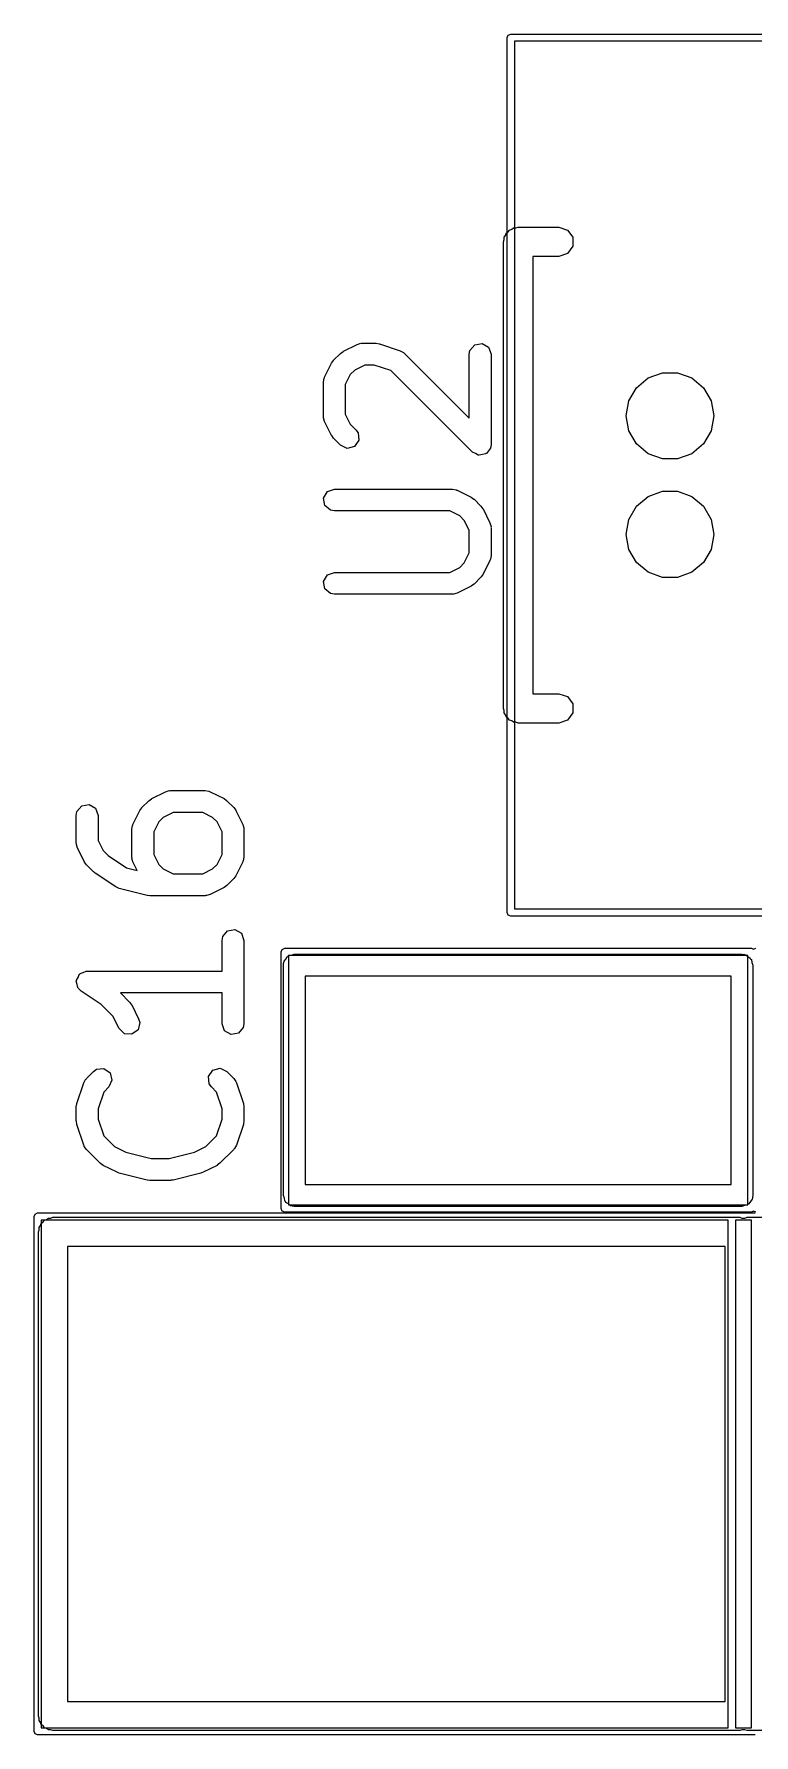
# Model space of a CAD drawing. Extents: x 107 to 207, y -142 to -86.
# Drawn here: x 176.69 to 181.63, y -111.5 to -99.83 of the extents above; entities that cross this region are included whole.
import ezdxf

# ---------------------------------------------------------------- set-up
doc = ezdxf.new("R2010")
doc.units = 0
doc.layers.add('BLACK', color=7, linetype='CONTINUOUS')

msp = doc.modelspace()

# ---------------------------------------------------------------- linework, layer by layer
at = {"layer": 'BLACK', "linetype": 'CONTINUOUS'}
for p, q in [((179.935, -99.86), (179.942322, -99.842322)), ((179.942322, -99.842322), (179.96, -99.835)), ((179.96, -99.835), (183.48, -99.835)), ((179.935, -105.86), (179.935, -99.86)), ((179.985, -99.885), (179.985, -105.835)), ((183.48, -99.885), (179.985, -99.885)), ((179.91, -101.26), (179.914894, -101.244937)), ((179.914894, -101.229098), (179.924203, -101.216284)), ((179.914894, -101.244937), (179.914894, -101.229098)), ((179.924203, -101.216284), (179.929098, -101.201221)), ((179.929098, -101.201221), (179.941911, -101.191911)), ((179.941911, -101.191911), (179.951221, -101.179098)), ((179.951221, -101.179098), (179.966284, -101.174203)), ((179.966284, -101.174203), (179.979098, -101.164894)), ((179.979098, -101.164894), (179.994937, -101.164894)), ((179.994937, -101.164894), (180.01, -101.16)), ((180.01, -101.16), (180.2892, -101.16)), ((180.2892, -101.16), (180.347979, -101.179098)), ((180.347979, -101.179098), (180.384306, -101.229098)), ((180.384306, -101.229098), (180.384306, -101.290902)), ((179.91, -104.46), (179.91, -101.26)), ((180.2892, -101.36), (180.11, -101.36)), ((180.11, -101.36), (180.11, -104.36)), ((180.347979, -101.340902), (180.2892, -101.36)), ((180.384306, -101.290902), (180.347979, -101.340902)), ((178.744405, -102.072681), (178.792024, -102.025062)), ((178.792024, -102.025062), (178.81039, -102.012202)), ((178.81039, -102.012202), (178.811516, -102.011013)), ((178.811516, -102.011013), (178.906754, -101.963394)), ((178.906754, -101.963394), (178.93172, -101.955968)), ((178.93172, -101.955968), (178.936081, -101.957009)), ((178.936081, -101.957009), (178.940295, -101.955476)), ((178.940295, -101.955476), (179.035533, -101.955476)), ((179.035533, -101.955476), (179.057615, -101.959369)), ((179.057615, -101.959369), (179.05925, -101.959325)), ((179.05925, -101.959325), (179.202107, -102.006944)), ((179.202107, -102.006944), (179.225012, -102.019346)), ((179.225012, -102.019346), (179.227359, -102.023167)), ((179.227359, -102.023167), (179.231423, -102.025062)), ((179.231423, -102.025062), (179.674819, -102.468457)), ((179.674819, -102.030476), (179.679342, -102.004824)), ((179.674819, -102.468457), (179.674819, -102.030476)), ((179.679342, -102.004824), (179.712319, -101.965524)), ((179.712319, -101.965524), (179.762843, -101.956615)), ((179.762843, -101.956615), (179.807272, -101.982267)), ((179.807272, -101.982267), (179.824819, -102.030476)), ((179.824819, -102.030476), (179.824819, -102.649523)), ((178.682737, -102.187411), (178.730356, -102.092173)), ((178.730356, -102.092173), (178.743714, -102.074162)), ((178.743714, -102.074162), (178.744405, -102.072681)), ((178.859077, -102.170141), (178.824819, -102.238657)), ((178.889484, -102.139734), (178.859077, -102.170141)), ((178.958, -102.105476), (178.889484, -102.139734)), ((179.023363, -102.105476), (178.958, -102.105476)), ((179.137876, -102.143647), (179.023363, -102.105476)), ((179.696786, -102.702556), (179.137876, -102.143647)), ((180.9012, -102.193792), (180.999106, -102.158158)), ((180.999106, -102.158158), (181.103294, -102.158158)), ((181.103294, -102.158158), (181.2012, -102.193792)), ((178.674819, -102.220952), (178.679342, -102.1953)), ((178.674819, -102.459047), (178.674819, -102.220952)), ((178.679342, -102.1953), (178.682224, -102.191864)), ((178.682224, -102.191864), (178.682737, -102.187411)), ((178.824819, -102.238657), (178.824819, -102.441342)), ((180.769292, -102.350994), (180.821387, -102.260764)), ((180.821387, -102.260764), (180.9012, -102.193792)), ((181.2012, -102.193792), (181.281013, -102.260764)), ((181.281013, -102.260764), (181.333108, -102.350994)), ((180.7512, -102.4536), (180.769292, -102.350994)), ((181.333108, -102.350994), (181.3512, -102.4536)), ((178.676352, -102.46326), (178.674819, -102.459047)), ((178.675311, -102.467621), (178.676352, -102.46326)), ((178.682737, -102.492588), (178.675311, -102.467621)), ((178.730356, -102.587826), (178.682737, -102.492588)), ((178.824819, -102.441342), (178.859077, -102.509858)), ((178.859077, -102.509858), (178.89809, -102.548871)), ((180.769292, -102.556206), (180.7512, -102.4536)), ((181.3512, -102.4536), (181.333108, -102.556206)), ((178.731545, -102.588951), (178.730356, -102.587826)), ((178.744405, -102.607318), (178.731545, -102.588951)), ((178.792024, -102.654937), (178.744405, -102.607318)), ((178.917501, -102.621315), (178.888075, -102.663341)), ((178.89809, -102.548871), (178.91303, -102.570208)), ((178.91303, -102.570208), (178.917501, -102.621315)), ((179.824819, -102.649523), (179.821976, -102.665645)), ((180.821387, -102.646436), (180.769292, -102.556206)), ((180.9012, -102.713408), (180.821387, -102.646436)), ((181.281013, -102.646436), (181.2012, -102.713408)), ((181.333108, -102.556206), (181.281013, -102.646436)), ((178.83852, -102.676618), (178.792024, -102.654937)), ((178.888075, -102.663341), (178.83852, -102.676618)), ((179.717239, -102.712093), (179.696786, -102.702556)), ((179.736795, -102.723384), (179.717239, -102.712093)), ((179.740175, -102.722787), (179.736795, -102.723384)), ((179.743283, -102.724237), (179.740175, -102.722787)), ((179.765085, -102.718395), (179.743283, -102.724237)), ((179.787319, -102.714475), (179.765085, -102.718395)), ((179.789523, -102.711847), (179.787319, -102.714475)), ((179.792837, -102.71096), (179.789523, -102.711847)), ((179.805785, -102.692468), (179.792837, -102.71096)), ((179.820296, -102.675175), (179.805785, -102.692468)), ((179.821104, -102.67059), (179.820296, -102.675175)), ((179.822264, -102.668934), (179.821104, -102.67059)), ((179.821976, -102.665645), (179.822264, -102.668934)), ((180.999106, -102.749042), (180.9012, -102.713408)), ((181.103294, -102.749042), (180.999106, -102.749042)), ((181.2012, -102.713408), (181.103294, -102.749042)), ((178.675958, -103.017452), (178.70161, -102.973023)), ((178.70161, -102.973023), (178.749819, -102.955476)), ((178.749819, -102.955476), (179.559342, -102.955476)), ((179.559342, -102.955476), (179.584994, -102.959999)), ((179.584994, -102.959999), (179.588429, -102.962881)), ((179.588429, -102.962881), (179.592883, -102.963394)), ((179.592883, -102.963394), (179.688121, -103.011013)), ((180.9012, -103.006592), (180.999106, -102.970958)), ((180.999106, -102.970958), (181.103294, -102.970958)), ((181.103294, -102.970958), (181.2012, -103.006592)), ((178.684867, -103.067976), (178.675958, -103.017452)), ((178.724167, -103.100953), (178.684867, -103.067976)), ((178.749819, -103.105476), (178.724167, -103.100953)), ((179.541637, -103.105476), (178.749819, -103.105476)), ((179.610153, -103.139734), (179.541637, -103.105476)), ((179.688121, -103.011013), (179.706129, -103.024369)), ((179.706129, -103.024369), (179.707612, -103.025061)), ((179.707612, -103.025061), (179.755232, -103.07268)), ((179.755232, -103.07268), (179.768094, -103.091048)), ((179.768094, -103.091048), (179.769282, -103.092173)), ((179.769282, -103.092173), (179.816901, -103.187411)), ((180.769292, -103.163794), (180.821387, -103.073564)), ((180.821387, -103.073564), (180.9012, -103.006592)), ((181.2012, -103.006592), (181.281013, -103.073564)), ((181.281013, -103.073564), (181.333108, -103.163794)), ((179.640561, -103.170141), (179.610153, -103.139734)), ((179.674819, -103.238657), (179.640561, -103.170141)), ((179.816901, -103.187411), (179.824327, -103.212377)), ((179.824327, -103.212377), (179.823285, -103.216738)), ((179.823285, -103.216738), (179.824819, -103.220952)), ((179.824819, -103.220952), (179.824819, -103.411428)), ((180.7512, -103.2664), (180.769292, -103.163794)), ((181.333108, -103.163794), (181.3512, -103.2664)), ((179.674819, -103.393723), (179.674819, -103.238657)), ((180.769292, -103.369006), (180.7512, -103.2664)), ((181.3512, -103.2664), (181.333108, -103.369006)), ((179.610153, -103.492645), (179.640561, -103.462238)), ((179.640561, -103.462238), (179.674819, -103.393723)), ((179.816901, -103.444969), (179.769282, -103.540207)), ((179.817413, -103.440515), (179.816901, -103.444969)), ((179.820296, -103.43708), (179.817413, -103.440515)), ((179.824819, -103.411428), (179.820296, -103.43708)), ((180.821387, -103.459236), (180.769292, -103.369006)), ((180.9012, -103.526208), (180.821387, -103.459236)), ((181.281013, -103.459236), (181.2012, -103.526208)), ((181.333108, -103.369006), (181.281013, -103.459236)), ((178.675958, -103.58888), (178.70161, -103.544451)), ((178.70161, -103.544451), (178.749819, -103.526904)), ((178.749819, -103.526904), (179.541637, -103.526904)), ((179.541637, -103.526904), (179.610153, -103.492645)), ((179.755232, -103.5597), (179.707612, -103.607319)), ((179.755922, -103.558218), (179.755232, -103.5597)), ((179.769282, -103.540207), (179.755922, -103.558218)), ((180.999106, -103.561842), (180.9012, -103.526208)), ((181.103294, -103.561842), (180.999106, -103.561842)), ((181.2012, -103.526208), (181.103294, -103.561842)), ((178.684867, -103.639404), (178.675958, -103.58888)), ((178.724167, -103.672381), (178.684867, -103.639404)), ((178.749819, -103.676904), (178.724167, -103.672381)), ((179.559342, -103.676904), (178.749819, -103.676904)), ((179.563555, -103.67537), (179.559342, -103.676904)), ((179.567916, -103.676412), (179.563555, -103.67537)), ((179.592883, -103.668986), (179.567916, -103.676412)), ((179.688121, -103.621367), (179.592883, -103.668986)), ((179.689246, -103.620178), (179.688121, -103.621367)), ((179.707612, -103.607319), (179.689246, -103.620178)), ((180.11, -104.36), (180.2892, -104.36)), ((180.2892, -104.36), (180.347979, -104.379098)), ((180.347979, -104.379098), (180.384306, -104.429098)), ((179.914894, -104.475062), (179.91, -104.46)), ((179.914894, -104.490902), (179.914894, -104.475062)), ((179.924203, -104.503715), (179.914894, -104.490902)), ((179.929098, -104.518779), (179.924203, -104.503715)), ((180.384306, -104.490902), (180.347979, -104.540902)), ((180.384306, -104.429098), (180.384306, -104.490902)), ((179.941911, -104.528088), (179.929098, -104.518779)), ((179.951221, -104.540902), (179.941911, -104.528088)), ((179.966284, -104.545796), (179.951221, -104.540902)), ((179.979098, -104.555106), (179.966284, -104.545796)), ((179.994937, -104.555106), (179.979098, -104.555106)), ((180.01, -104.56), (179.994937, -104.555106)), ((180.2892, -104.56), (180.01, -104.56)), ((180.347979, -104.540902), (180.2892, -104.56)), ((177.430357, -105.1403), (177.477976, -105.092681)), ((177.477976, -105.092681), (177.496342, -105.079821)), ((177.496342, -105.079821), (177.497468, -105.078632)), ((177.497468, -105.078632), (177.592706, -105.031013)), ((177.592706, -105.031013), (177.617672, -105.023587)), ((177.617672, -105.023587), (177.622033, -105.024628)), ((177.622033, -105.024628), (177.626247, -105.023095)), ((177.626247, -105.023095), (177.864342, -105.023095)), ((177.864342, -105.023095), (177.889994, -105.027618)), ((177.889994, -105.027618), (177.893429, -105.0305)), ((177.893429, -105.0305), (177.897883, -105.031013)), ((177.897883, -105.031013), (177.993121, -105.078632)), ((177.993121, -105.078632), (178.011129, -105.091988)), ((178.011129, -105.091988), (178.012612, -105.09268)), ((178.012612, -105.09268), (178.060232, -105.140299)), ((176.979819, -105.193333), (176.984342, -105.167681)), ((176.979819, -105.383809), (176.979819, -105.193333)), ((176.984342, -105.167681), (177.017319, -105.128381)), ((177.017319, -105.128381), (177.067843, -105.119472)), ((177.067843, -105.119472), (177.112272, -105.145124)), ((177.112272, -105.145124), (177.129819, -105.193333)), ((177.129819, -105.193333), (177.129819, -105.366104)), ((177.368689, -105.25503), (177.416308, -105.159792)), ((177.416308, -105.159792), (177.429666, -105.141781)), ((177.429666, -105.141781), (177.430357, -105.1403)), ((177.575436, -105.207353), (177.545029, -105.23776)), ((177.643952, -105.173095), (177.575436, -105.207353)), ((177.846637, -105.173095), (177.643952, -105.173095)), ((177.915153, -105.207353), (177.846637, -105.173095)), ((177.945561, -105.23776), (177.915153, -105.207353)), ((178.060232, -105.140299), (178.073094, -105.158667)), ((178.073094, -105.158667), (178.074282, -105.159792)), ((178.074282, -105.159792), (178.121901, -105.25503)), ((177.360771, -105.288571), (177.365294, -105.262919)), ((177.360771, -105.479047), (177.360771, -105.288571)), ((177.365294, -105.262919), (177.368176, -105.259483)), ((177.368176, -105.259483), (177.368689, -105.25503)), ((177.545029, -105.23776), (177.510771, -105.306276)), ((177.510771, -105.306276), (177.510771, -105.461342)), ((177.979819, -105.306276), (177.945561, -105.23776)), ((177.979819, -105.461342), (177.979819, -105.306276)), ((178.121901, -105.25503), (178.129327, -105.279996)), ((178.129327, -105.279996), (178.128285, -105.284357)), ((178.128285, -105.284357), (178.129819, -105.288571)), ((178.129819, -105.288571), (178.129819, -105.479047)), ((176.981352, -105.388022), (176.979819, -105.383809)), ((176.980311, -105.392383), (176.981352, -105.388022)), ((176.987737, -105.41735), (176.980311, -105.392383)), ((177.035356, -105.512588), (176.987737, -105.41735)), ((177.129819, -105.366104), (177.164077, -105.43462)), ((177.164077, -105.43462), (177.197837, -105.46838)), ((177.036545, -105.513713), (177.035356, -105.512588)), ((177.049405, -105.53208), (177.036545, -105.513713)), ((177.097024, -105.579699), (177.049405, -105.53208)), ((177.197837, -105.46838), (177.323708, -105.552294)), ((177.323708, -105.552294), (177.397804, -105.570818)), ((177.362304, -105.48326), (177.360771, -105.479047)), ((177.361263, -105.487621), (177.362304, -105.48326)), ((177.368689, -105.512588), (177.361263, -105.487621)), ((177.397804, -105.570818), (177.368689, -105.512588)), ((177.510771, -105.461342), (177.545029, -105.529858)), ((177.545029, -105.529858), (177.575436, -105.560265)), ((177.575436, -105.560265), (177.643952, -105.594523)), ((177.846637, -105.594523), (177.915153, -105.560264)), ((177.915153, -105.560264), (177.945561, -105.529857)), ((177.945561, -105.529857), (177.979819, -105.461342)), ((178.121901, -105.512588), (178.074282, -105.607826)), ((178.122413, -105.508134), (178.121901, -105.512588)), ((178.125296, -105.504699), (178.122413, -105.508134)), ((178.129819, -105.479047), (178.125296, -105.504699)), ((177.10019, -105.581175), (177.097024, -105.579699)), ((177.108454, -105.58907), (177.10019, -105.581175)), ((177.251312, -105.684308), (177.108454, -105.58907)), ((177.251731, -105.68441), (177.251312, -105.684308)), ((177.274724, -105.694665), (177.251731, -105.68441)), ((177.643952, -105.594523), (177.846637, -105.594523)), ((178.012612, -105.674938), (177.994246, -105.687797)), ((178.060232, -105.627319), (178.012612, -105.674938)), ((178.060922, -105.625837), (178.060232, -105.627319)), ((178.074282, -105.607826), (178.060922, -105.625837)), ((177.4652, -105.742284), (177.274724, -105.694665)), ((177.468648, -105.741923), (177.4652, -105.742284)), ((177.48339, -105.744523), (177.468648, -105.741923)), ((177.864342, -105.744523), (177.48339, -105.744523)), ((177.868555, -105.742989), (177.864342, -105.744523)), ((177.872916, -105.744031), (177.868555, -105.742989)), ((177.897883, -105.736605), (177.872916, -105.744031)), ((177.993121, -105.688986), (177.897883, -105.736605)), ((177.994246, -105.687797), (177.993121, -105.688986)), ((179.942322, -105.877678), (179.935, -105.86)), ((179.96, -105.885), (179.942322, -105.877678)), ((183.51, -105.885), (179.96, -105.885)), ((179.985, -105.835), (183.485, -105.835)), ((177.979819, -106.050476), (177.984342, -106.024824)), ((177.984342, -106.024824), (178.017319, -105.985524)), ((178.017319, -105.985524), (178.067843, -105.976615)), ((178.067843, -105.976615), (178.112272, -106.002267)), ((178.112272, -106.002267), (178.129819, -106.050476)), ((177.979819, -106.26119), (177.979819, -106.050476)), ((178.129819, -106.050476), (178.129819, -106.621904)), ((178.385, -106.13), (178.392322, -106.112322)), ((178.385, -107.89), (178.385, -106.13)), ((178.392322, -106.112322), (178.41, -106.105)), ((178.41, -106.105), (181.61, -106.105)), ((178.456691, -106.151663), (178.475, -106.145)), ((178.475, -106.145), (181.545, -106.145)), ((181.545, -106.145), (181.554741, -106.146717)), ((181.554741, -106.146717), (181.558024, -106.146139)), ((181.558024, -106.146139), (181.560909, -106.147805)), ((181.560909, -106.147805), (181.570652, -106.149523)), ((181.570652, -106.149523), (181.585579, -106.162048)), ((181.61, -106.105), (181.625, -106.111212)), ((181.625, -106.111212), (181.64, -106.105)), ((177.027063, -106.271292), (177.046576, -106.261645)), ((177.046576, -106.261645), (177.050765, -106.262665)), ((177.050765, -106.262665), (177.054819, -106.26119)), ((177.054819, -106.26119), (177.979819, -106.26119)), ((178.4, -106.22), (178.401717, -106.210258)), ((178.4, -107.8), (178.4, -106.22)), ((178.401139, -106.206976), (178.402805, -106.20409)), ((178.401717, -106.210258), (178.401139, -106.206976)), ((178.402805, -106.20409), (178.404523, -106.194348)), ((178.404523, -106.194348), (178.417048, -106.17942)), ((178.417048, -106.17942), (178.426791, -106.162547)), ((178.426791, -106.162547), (178.433149, -106.160232)), ((178.433149, -106.160232), (178.4375, -106.155048)), ((178.435, -106.155), (178.435, -107.865)), ((181.585, -106.155), (178.435, -106.155)), ((178.4375, -106.155048), (178.456691, -106.151663)), ((181.585, -107.865), (181.585, -106.155)), ((181.585579, -106.162048), (181.602453, -106.171791)), ((181.602453, -106.171791), (181.604767, -106.178149)), ((181.604767, -106.178149), (181.609952, -106.1825)), ((181.609952, -106.1825), (181.613336, -106.201691)), ((181.613336, -106.201691), (181.62, -106.22)), ((181.62, -106.22), (181.62, -107.8)), ((176.979974, -106.331363), (176.981706, -106.327413)), ((176.986087, -106.352254), (176.979974, -106.331363)), ((176.980958, -106.323166), (176.99184, -106.304317)), ((176.981706, -106.327413), (176.980958, -106.323166)), ((176.989867, -106.37369), (176.986087, -106.352254)), ((176.99317, -106.376462), (176.989867, -106.37369)), ((176.99184, -106.304317), (177.000587, -106.284383)), ((176.994382, -106.380601), (176.99317, -106.376462)), ((177.013216, -106.398594), (176.994382, -106.380601)), ((177.000587, -106.284383), (177.004454, -106.282471)), ((177.004454, -106.282471), (177.00661, -106.278737)), ((177.00661, -106.278737), (177.027063, -106.271292)), ((178.55, -106.295), (178.55, -107.725)), ((181.47, -106.295), (178.55, -106.295)), ((181.47, -107.725), (181.47, -106.295)), ((177.149894, -106.489712), (177.013216, -106.398594)), ((177.231275, -106.571093), (177.149894, -106.489712)), ((177.979819, -106.41119), (177.283504, -106.41119)), ((177.283504, -106.41119), (177.345947, -106.473633)), ((177.345947, -106.473633), (177.358809, -106.492001)), ((177.358809, -106.492001), (177.359996, -106.493125)), ((177.359996, -106.493125), (177.407615, -106.588363)), ((177.979819, -106.621904), (177.979819, -106.41119)), ((177.273451, -106.655445), (177.231275, -106.571093)), ((177.415041, -106.613329), (177.403121, -106.663228)), ((177.407615, -106.588363), (177.415041, -106.613329)), ((177.310705, -106.690717), (177.273451, -106.655445)), ((177.361915, -106.693792), (177.310705, -106.690717)), ((177.403121, -106.663228), (177.361915, -106.693792)), ((177.997366, -106.670113), (177.979819, -106.621904)), ((178.041795, -106.695765), (177.997366, -106.670113)), ((178.092319, -106.686856), (178.041795, -106.695765)), ((178.125296, -106.647556), (178.092319, -106.686856)), ((178.129819, -106.621904), (178.125296, -106.647556)), ((177.049405, -106.997443), (177.097024, -106.949824)), ((177.097024, -106.949824), (177.118361, -106.934884)), ((177.118361, -106.934884), (177.169468, -106.930413)), ((177.169468, -106.930413), (177.211494, -106.959839)), ((177.211494, -106.959839), (177.224771, -107.009394)), ((177.887135, -106.983446), (177.916561, -106.94142)), ((177.916561, -106.94142), (177.966116, -106.928143)), ((177.966116, -106.928143), (178.012612, -106.949823)), ((178.012612, -106.949823), (178.060232, -106.997442)), ((176.983668, -107.169616), (177.031287, -107.026759)), ((177.031287, -107.026759), (177.043689, -107.003854)), ((177.043689, -107.003854), (177.04751, -107.001506)), ((177.04751, -107.001506), (177.049405, -106.997443)), ((177.20309, -107.05589), (177.16799, -107.090989)), ((177.224771, -107.009394), (177.20309, -107.05589)), ((177.891607, -107.034554), (177.887135, -106.983446)), ((177.906548, -107.055891), (177.891607, -107.034554)), ((177.941648, -107.09099), (177.906548, -107.055891)), ((178.060232, -106.997442), (178.075173, -107.018779)), ((178.075173, -107.018779), (178.075563, -107.023247)), ((178.075563, -107.023247), (178.078351, -107.026759)), ((178.078351, -107.026759), (178.12597, -107.169615)), ((176.979819, -107.193333), (176.983712, -107.17125)), ((176.979819, -107.288571), (176.979819, -107.193333)), ((176.983712, -107.17125), (176.983668, -107.169616)), ((177.16799, -107.090989), (177.129819, -107.205503)), ((177.979819, -107.205503), (177.941648, -107.09099)), ((178.12597, -107.169615), (178.129259, -107.191795)), ((178.129259, -107.191795), (178.129819, -107.193333)), ((178.129819, -107.193333), (178.129819, -107.288571)), ((176.980379, -107.290109), (176.979819, -107.288571)), ((176.983668, -107.312288), (176.980379, -107.290109)), ((177.031287, -107.455145), (176.983668, -107.312288)), ((177.129819, -107.205503), (177.129819, -107.2764)), ((177.129819, -107.2764), (177.16799, -107.390914)), ((177.941648, -107.390913), (177.979819, -107.276401)), ((177.979819, -107.276401), (177.979819, -107.205503)), ((178.12597, -107.312289), (178.078351, -107.455145)), ((178.129819, -107.288571), (178.125925, -107.310653)), ((178.125925, -107.310653), (178.12597, -107.312289)), ((177.16799, -107.390914), (177.242103, -107.465027)), ((177.867534, -107.465026), (177.941648, -107.390913)), ((177.034074, -107.458657), (177.031287, -107.455145)), ((177.034465, -107.463124), (177.034074, -107.458657)), ((177.049405, -107.484461), (177.034465, -107.463124)), ((177.144643, -107.579699), (177.049405, -107.484461)), ((177.242103, -107.465027), (177.31909, -107.50352)), ((177.31909, -107.50352), (177.492624, -107.546904)), ((177.492624, -107.546904), (177.617013, -107.546904)), ((177.617013, -107.546904), (177.790547, -107.50352)), ((177.790547, -107.50352), (177.867534, -107.465026)), ((178.060233, -107.484461), (177.964994, -107.579699)), ((178.062128, -107.480396), (178.060233, -107.484461)), ((178.065948, -107.47805), (178.062128, -107.480396)), ((178.078351, -107.455145), (178.065948, -107.47805)), ((177.146124, -107.580389), (177.144643, -107.579699)), ((177.164135, -107.593748), (177.146124, -107.580389)), ((177.259373, -107.641367), (177.164135, -107.593748)), ((177.262901, -107.641773), (177.259373, -107.641367)), ((177.274724, -107.647046), (177.262901, -107.641773)), ((177.4652, -107.694665), (177.274724, -107.647046)), ((177.834913, -107.647046), (177.644437, -107.694665)), ((177.837857, -107.645057), (177.834913, -107.647046)), ((177.850264, -107.641367), (177.837857, -107.645057)), ((177.945502, -107.593748), (177.850264, -107.641367)), ((177.946625, -107.592561), (177.945502, -107.593748)), ((177.964994, -107.579699), (177.946625, -107.592561)), ((177.468648, -107.694304), (177.4652, -107.694665)), ((177.48339, -107.696904), (177.468648, -107.694304)), ((177.626247, -107.696904), (177.48339, -107.696904)), ((177.629504, -107.695718), (177.626247, -107.696904)), ((177.644437, -107.694665), (177.629504, -107.695718)), ((178.55, -107.725), (181.47, -107.725)), ((178.392322, -107.907678), (178.385, -107.89)), ((178.406663, -107.818308), (178.4, -107.8)), ((178.410048, -107.8375), (178.406663, -107.818308)), ((178.415232, -107.84185), (178.410048, -107.8375)), ((178.417547, -107.848209), (178.415232, -107.84185)), ((178.43442, -107.857951), (178.417547, -107.848209)), ((178.449348, -107.870477), (178.43442, -107.857951)), ((178.435, -107.865), (181.585, -107.865)), ((178.45909, -107.872194), (178.449348, -107.870477)), ((178.461976, -107.873861), (178.45909, -107.872194)), ((178.465258, -107.873282), (178.461976, -107.873861)), ((178.475, -107.875), (178.465258, -107.873282)), ((181.545, -107.875), (178.475, -107.875)), ((181.563308, -107.868336), (181.545, -107.875)), ((181.5825, -107.864952), (181.563308, -107.868336)), ((181.58685, -107.859767), (181.5825, -107.864952)), ((181.593209, -107.857453), (181.58685, -107.859767)), ((181.602951, -107.840579), (181.593209, -107.857453)), ((181.615477, -107.825652), (181.602951, -107.840579)), ((181.617194, -107.815909), (181.615477, -107.825652)), ((181.618861, -107.813024), (181.617194, -107.815909)), ((181.62, -107.8), (181.618282, -107.809741)), ((181.618282, -107.809741), (181.618861, -107.813024)), ((176.69, -107.945), (176.697322, -107.927322)), ((176.69, -111.475), (176.69, -107.945)), ((176.697322, -107.927322), (176.715, -107.92)), ((176.715, -107.92), (181.635, -107.92)), ((176.724894, -108.019098), (176.734203, -108.006284)), ((176.734203, -108.006284), (176.739098, -107.991221)), ((176.739098, -107.991221), (176.751911, -107.981911)), ((176.74, -107.97), (176.74, -111.45)), ((181.45, -107.97), (176.74, -107.97)), ((176.751911, -107.981911), (176.761221, -107.969098)), ((176.761221, -107.969098), (176.776284, -107.964203)), ((176.776284, -107.964203), (176.789098, -107.954894)), ((176.789098, -107.954894), (176.804937, -107.954894)), ((176.804937, -107.954894), (176.82, -107.95)), ((176.82, -107.95), (181.53, -107.95)), ((178.41, -107.915), (178.392322, -107.907678)), ((181.61, -107.915), (178.41, -107.915)), ((181.45, -111.45), (181.45, -107.97)), ((181.5, -107.97), (181.5, -111.45)), ((181.61, -107.97), (181.5, -107.97)), ((181.53, -107.95), (181.545063, -107.954894)), ((181.545063, -107.954894), (181.560902, -107.954894)), ((181.560902, -107.954894), (181.564937, -107.954894)), ((181.564937, -107.954894), (181.58, -107.95)), ((181.58, -107.95), (186.29, -107.95)), ((181.625, -107.908787), (181.61, -107.915)), ((181.61, -111.45), (181.61, -107.97)), ((181.64, -107.915), (181.625, -107.908787)), ((176.72, -108.05), (176.724894, -108.034937)), ((176.72, -111.37), (176.72, -108.05)), ((176.724894, -108.034937), (176.724894, -108.019098)), ((176.92, -108.15), (176.92, -111.27)), ((181.43, -108.15), (176.92, -108.15)), ((181.43, -111.27), (181.43, -108.15)), ((176.92, -111.27), (181.43, -111.27)), ((176.724894, -111.385062), (176.72, -111.37)), ((176.724894, -111.400902), (176.724894, -111.385062)), ((176.697322, -111.492678), (176.69, -111.475)), ((176.715, -111.5), (176.697322, -111.492678)), ((181.475, -111.5), (176.715, -111.5)), ((176.734203, -111.413715), (176.724894, -111.400902)), ((176.739098, -111.428779), (176.734203, -111.413715)), ((176.751911, -111.438088), (176.739098, -111.428779)), ((176.74, -111.45), (181.45, -111.45)), ((176.761221, -111.450902), (176.751911, -111.438088)), ((176.776284, -111.455796), (176.761221, -111.450902)), ((176.789098, -111.465106), (176.776284, -111.455796)), ((176.804937, -111.465106), (176.789098, -111.465106)), ((176.82, -111.47), (176.804937, -111.465106)), ((181.53, -111.47), (176.82, -111.47)), ((181.635, -111.5), (181.475, -111.5)), ((181.5, -111.45), (181.61, -111.45)), ((181.545063, -111.465106), (181.53, -111.47)), ((181.549098, -111.465106), (181.545063, -111.465106)), ((181.564937, -111.465106), (181.549098, -111.465106)), ((181.58, -111.47), (181.564937, -111.465106)), ((186.29, -111.47), (181.58, -111.47))]:
    msp.add_line(p, q, dxfattribs=at)

doc.saveas('drawing.dxf')
